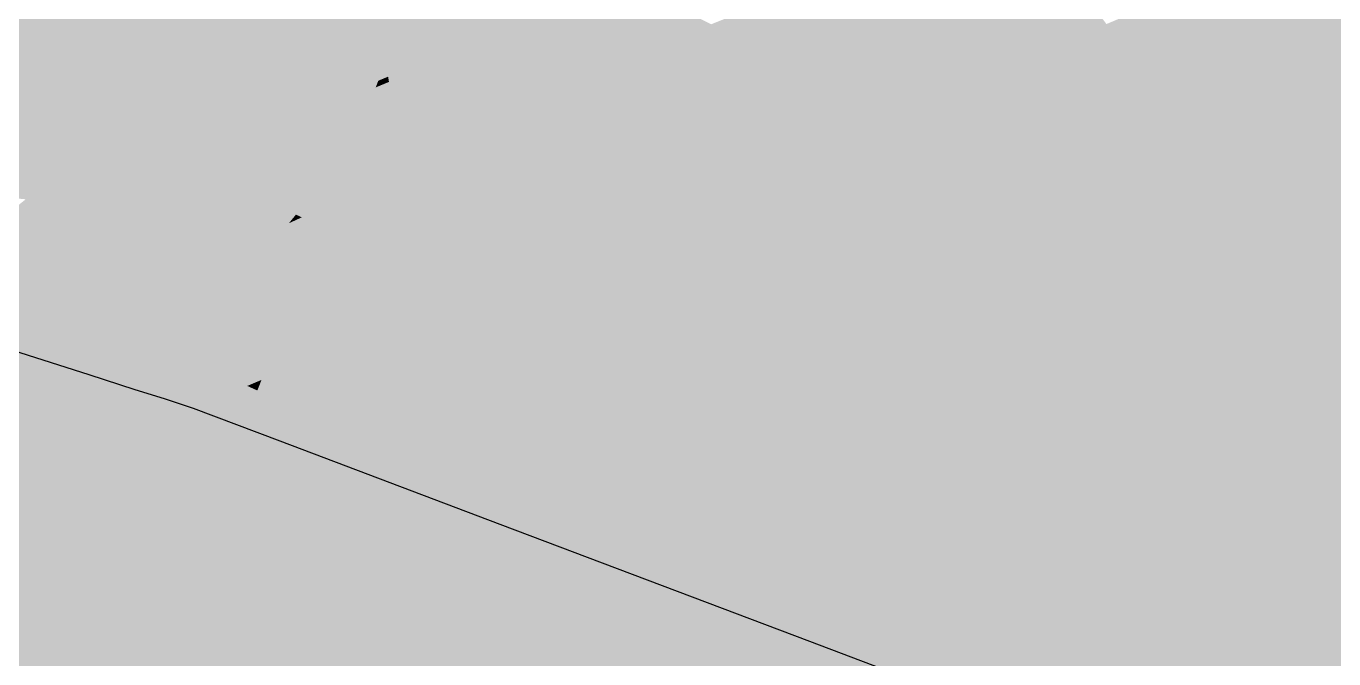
# Model space of a CAD drawing. Header units: millimetres. Extents: x 340454 to 342791, y 6993867 to 6995092.
# Drawn here: x 340728.103 to 340732.043, y 6994485.444 to 6994487.35 of the extents above; entities that cross this region are included whole.
import ezdxf

# ---------------------------------------------------------------- set-up
doc = ezdxf.new("R2010")
doc.units = ezdxf.units.MM
doc.header["$LTSCALE"] = 10
for name, color, linetype in [('A-MODELAGEM', 7, 'Continuous'), ('T-HM-CURVA_INTERMEDIARIA', 45, 'Continuous'), ('URB-Calçadas', 2, 'Continuous'), ('URB-Quadras', 3, 'Continuous')]:
    doc.layers.add(name, color=color, linetype=linetype)

msp = doc.modelspace()

# ---------------------------------------------------------------- linework, layer by layer
at = {"lineweight": 20}
msp.add_lwpolyline([(340759.0065, 6994467.4608), (340762.7064, 6994481.7173), (340729.4316, 6994491.6366, -0.02533), (340722.6396, 6994477.3185), (340759.0065, 6994467.4608)], format="xyb", close=True, dxfattribs=at)
at = {"layer": 'A-MODELAGEM', "color": 161, "linetype": 'Continuous', "lineweight": -3}
for points in [[(340736.365, 6994489.4654), (340731.3582, 6994487.3566), (340732.118, 6994476.5416)], [(340731.1605, 6994487.6254), (340730.9811, 6994487.5352), (340731.187, 6994487.2845)], [(340731.1605, 6994487.6254), (340731.187, 6994487.2845), (340731.3582, 6994487.3566)], [(340727.7519, 6994487.3608), (340728.4139, 6994487.3064), (340728.3659, 6994487.6074)], [(340728.3659, 6994487.6074), (340728.4139, 6994487.3064), (340728.7249, 6994487.4479)], [(340730.5823, 6994487.5342), (340730.3793, 6994487.4407), (340730.6018, 6994487.3447)], [(340730.7949, 6994487.4417), (340730.5823, 6994487.5342), (340730.6018, 6994487.3447)], [(340730.9811, 6994487.5352), (340730.7949, 6994487.4417), (340731.009, 6994487.2095)], [(340730.9811, 6994487.5352), (340731.009, 6994487.2095), (340731.187, 6994487.2845)], [(340729.4144, 6994487.4952), (340729.2515, 6994487.4125), (340729.4441, 6994487.3013)], [(340729.6848, 6994487.4004), (340729.4144, 6994487.4952), (340729.4441, 6994487.3013)], [(340729.9182, 6994487.4816), (340729.6869, 6994487.3857), (340729.948, 6994487.2555)], [(340730.1671, 6994487.356), (340729.9182, 6994487.4816), (340729.948, 6994487.2555)], [(340728.4139, 6994487.3064), (340728.4495, 6994487.3035), (340728.7249, 6994487.4479)], [(340728.4495, 6994487.3035), (340728.7451, 6994487.4389), (340728.7249, 6994487.4479)], [(340728.4495, 6994487.3035), (340728.9551, 6994487.2619), (340728.7451, 6994487.4389)], [(340728.7451, 6994487.4389), (340728.9551, 6994487.2619), (340729.043, 6994487.3066)], [(340728.7451, 6994487.4389), (340729.043, 6994487.3066), (340729.2515, 6994487.4125)], [(340730.3793, 6994487.4407), (340730.1671, 6994487.356), (340730.1686, 6994487.3435)], [(340730.3793, 6994487.4407), (340730.1686, 6994487.3435), (340730.4014, 6994487.244)], [(340730.6018, 6994487.3447), (340730.3793, 6994487.4407), (340730.4014, 6994487.244)], [(340730.7949, 6994487.4417), (340730.6018, 6994487.3447), (340730.8241, 6994487.1317)], [(340730.7949, 6994487.4417), (340730.8241, 6994487.1317), (340731.009, 6994487.2095)], [(340729.043, 6994487.3066), (340729.1863, 6994487.2429), (340729.2515, 6994487.4125)], [(340729.4441, 6994487.3013), (340729.2515, 6994487.4125), (340729.1863, 6994487.2429)], [(340729.6848, 6994487.4004), (340729.4441, 6994487.3013), (340729.6869, 6994487.3857)], [(340729.6869, 6994487.3857), (340729.4441, 6994487.3013), (340729.4465, 6994487.286)], [(340729.6869, 6994487.3857), (340729.4465, 6994487.286), (340729.7203, 6994487.1512)], [(340729.948, 6994487.2555), (340729.6869, 6994487.3857), (340729.7203, 6994487.1512)], [(340727.7519, 6994487.3608), (340728.0828, 6994487.1559), (340728.4139, 6994487.3064)], [(340730.1671, 6994487.356), (340729.948, 6994487.2555), (340730.1686, 6994487.3435)], [(340730.1686, 6994487.3435), (340729.948, 6994487.2555), (340729.9497, 6994487.2426)], [(340730.1686, 6994487.3435), (340729.9497, 6994487.2426), (340730.1934, 6994487.1395)], [(340730.4014, 6994487.244), (340730.1686, 6994487.3435), (340730.1934, 6994487.1395)], [(340730.6018, 6994487.3447), (340730.4014, 6994487.244), (340730.6321, 6994487.0508)], [(340730.6018, 6994487.3447), (340730.6321, 6994487.0508), (340730.8241, 6994487.1317)], [(340731.3582, 6994487.3566), (340731.187, 6994487.2845), (340732.118, 6994476.5416)], [(340728.0828, 6994487.1559), (340728.1051, 6994487.1458), (340728.4139, 6994487.3064)], [(340728.1051, 6994487.1458), (340728.4495, 6994487.3035), (340728.4139, 6994487.3064)], [(340728.1051, 6994487.1458), (340728.4351, 6994486.9979), (340728.4495, 6994487.3035)], [(340728.4495, 6994487.3035), (340728.4351, 6994486.9979), (340728.9551, 6994487.2619)], [(340728.9551, 6994487.2619), (340729.1863, 6994487.2429), (340729.043, 6994487.3066)], [(340729.4441, 6994487.3013), (340729.1863, 6994487.2429), (340729.1937, 6994487.1981)], [(340729.4441, 6994487.3013), (340729.1937, 6994487.1981), (340729.4465, 6994487.286)], [(340728.4351, 6994486.9979), (340728.5656, 6994486.9394), (340728.9551, 6994487.2619)], [(340728.5656, 6994486.9394), (340729.1642, 6994487.1859), (340728.9551, 6994487.2619)], [(340728.9551, 6994487.2619), (340729.1642, 6994487.1859), (340729.1863, 6994487.2429)], [(340729.4465, 6994487.286), (340729.1937, 6994487.1981), (340729.1963, 6994487.1823)], [(340729.4465, 6994487.286), (340729.1963, 6994487.1823), (340729.4838, 6994487.0427)], [(340729.7203, 6994487.1512), (340729.4465, 6994487.286), (340729.4838, 6994487.0427)], [(340731.187, 6994487.2845), (340731.009, 6994487.2095), (340732.0419, 6994476.31)], [(340731.187, 6994487.2845), (340732.0419, 6994476.31), (340732.118, 6994476.5416)], [(340729.1863, 6994487.2429), (340729.1642, 6994487.1859), (340729.1937, 6994487.1981)], [(340729.948, 6994487.2555), (340729.7203, 6994487.1512), (340729.9497, 6994487.2426)], [(340729.9497, 6994487.2426), (340729.7203, 6994487.1512), (340729.7222, 6994487.1378)], [(340729.9497, 6994487.2426), (340729.7222, 6994487.1378), (340729.9775, 6994487.0311)], [(340730.1934, 6994487.1395), (340729.9497, 6994487.2426), (340729.9775, 6994487.0311)], [(340730.4014, 6994487.244), (340730.1934, 6994487.1395), (340730.4325, 6994486.9667)], [(340730.4014, 6994487.244), (340730.4325, 6994486.9667), (340730.6321, 6994487.0508)], [(340728.5656, 6994486.9394), (340729.1563, 6994487.1657), (340729.1642, 6994487.1859)], [(340729.1963, 6994487.1823), (340729.1642, 6994487.1859), (340729.1563, 6994487.1657)], [(340729.1963, 6994487.1823), (340729.1563, 6994487.1657), (340729.2379, 6994486.93)], [(340729.1937, 6994487.1981), (340729.1642, 6994487.1859), (340729.1963, 6994487.1823)], [(340729.4838, 6994487.0427), (340729.1963, 6994487.1823), (340729.2379, 6994486.93)], [(340731.009, 6994487.2095), (340730.8241, 6994487.1317), (340731.9652, 6994476.0767)], [(340731.009, 6994487.2095), (340731.9652, 6994476.0767), (340732.0419, 6994476.31)], [(340727.5267, 6994486.881), (340728.1051, 6994487.1458), (340728.0828, 6994487.1559)], [(340727.5267, 6994486.881), (340728.1017, 6994486.8286), (340728.1051, 6994487.1458)], [(340728.1051, 6994487.1458), (340728.1017, 6994486.8286), (340728.4351, 6994486.9979)], [(340728.5656, 6994486.9394), (340728.5872, 6994486.9297), (340729.1563, 6994487.1657)], [(340728.5872, 6994486.9297), (340729.0273, 6994486.8335), (340729.1563, 6994487.1657)], [(340729.1563, 6994487.1657), (340729.0273, 6994486.8335), (340729.2379, 6994486.93)], [(340729.7203, 6994487.1512), (340729.4838, 6994487.0427), (340729.7222, 6994487.1378)], [(340729.7222, 6994487.1378), (340729.4838, 6994487.0427), (340729.4859, 6994487.0288)], [(340729.7222, 6994487.1378), (340729.4859, 6994487.0288), (340729.7534, 6994486.9185)], [(340729.9775, 6994487.0311), (340729.7222, 6994487.1378), (340729.7534, 6994486.9185)], [(340730.1934, 6994487.1395), (340729.9775, 6994487.0311), (340730.2251, 6994486.8793)], [(340730.4325, 6994486.9667), (340730.1934, 6994487.1395), (340730.2251, 6994486.8793)], [(340730.8241, 6994487.1317), (340730.6321, 6994487.0508), (340731.8882, 6994475.8422)], [(340730.8241, 6994487.1317), (340731.8882, 6994475.8422), (340731.9652, 6994476.0767)], [(340729.4838, 6994487.0427), (340729.2379, 6994486.93), (340729.4859, 6994487.0288)], [(340729.4859, 6994487.0288), (340729.2379, 6994486.93), (340729.2403, 6994486.9156)], [(340729.4859, 6994487.0288), (340729.2403, 6994486.9156), (340729.5207, 6994486.8016)], [(340729.7534, 6994486.9185), (340729.4859, 6994487.0288), (340729.5207, 6994486.8016)], [(340729.9775, 6994487.0311), (340729.7534, 6994486.9185), (340730.0095, 6994486.7885)], [(340730.2251, 6994486.8793), (340729.9775, 6994487.0311), (340730.0095, 6994486.7885)], [(340730.6321, 6994487.0508), (340730.4325, 6994486.9667), (340731.8107, 6994475.6066)], [(340730.6321, 6994487.0508), (340731.8107, 6994475.6066), (340731.8882, 6994475.8422)], [(340728.1017, 6994486.8286), (340728.2615, 6994486.8141), (340728.4351, 6994486.9979)], [(340728.2615, 6994486.8141), (340728.5656, 6994486.9394), (340728.4351, 6994486.9979)], [(340730.4325, 6994486.9667), (340730.2251, 6994486.8793), (340731.733, 6994475.3701)], [(340730.4325, 6994486.9667), (340731.733, 6994475.3701), (340731.8107, 6994475.6066)], [(340728.2615, 6994486.8141), (340728.2999, 6994486.8106), (340728.5656, 6994486.9394)], [(340728.2999, 6994486.8106), (340728.5872, 6994486.9297), (340728.5656, 6994486.9394)], [(340728.2999, 6994486.8106), (340728.865, 6994486.7591), (340728.5872, 6994486.9297)], [(340728.5872, 6994486.9297), (340728.865, 6994486.7591), (340728.9158, 6994486.7824)], [(340728.5872, 6994486.9297), (340728.9158, 6994486.7824), (340729.0273, 6994486.8335)], [(340729.2403, 6994486.9156), (340729.0273, 6994486.8335), (340729.0197, 6994486.8139)], [(340729.2403, 6994486.9156), (340729.0197, 6994486.8139), (340729.2791, 6994486.6802)], [(340729.2379, 6994486.93), (340729.0273, 6994486.8335), (340729.2403, 6994486.9156)], [(340729.5207, 6994486.8016), (340729.2403, 6994486.9156), (340729.2791, 6994486.6802)], [(340729.7534, 6994486.9185), (340729.5207, 6994486.8016), (340729.7854, 6994486.6941)], [(340730.0095, 6994486.7885), (340729.7534, 6994486.9185), (340729.7854, 6994486.6941)], [(340730.2251, 6994486.8793), (340730.0095, 6994486.7885), (340731.655, 6994475.1327)], [(340730.2251, 6994486.8793), (340731.655, 6994475.1327), (340731.733, 6994475.3701)], [(340727.8934, 6994486.6624), (340728.2615, 6994486.8141), (340728.1017, 6994486.8286)], [(340728.9158, 6994486.7824), (340729.0197, 6994486.8139), (340729.0273, 6994486.8335)], [(340727.8934, 6994486.6624), (340727.917, 6994486.6518), (340728.2615, 6994486.8141)], [(340727.917, 6994486.6518), (340728.2999, 6994486.8106), (340728.2615, 6994486.8141)], [(340727.917, 6994486.6518), (340728.2763, 6994486.4892), (340728.2999, 6994486.8106)], [(340728.2999, 6994486.8106), (340728.2763, 6994486.4892), (340728.865, 6994486.7591)], [(340728.9158, 6994486.7824), (340728.9338, 6994486.7743), (340729.0197, 6994486.8139)], [(340728.9338, 6994486.7743), (340728.9939, 6994486.7474), (340729.0197, 6994486.8139)], [(340729.2791, 6994486.6802), (340729.0197, 6994486.8139), (340728.9939, 6994486.7474)], [(340729.5207, 6994486.8016), (340729.2791, 6994486.6802), (340729.5523, 6994486.596)], [(340729.7854, 6994486.6941), (340729.5207, 6994486.8016), (340729.5523, 6994486.596)], [(340730.0095, 6994486.7885), (340729.7854, 6994486.6941), (340731.3795, 6994475.4912)], [(340730.0095, 6994486.7885), (340731.5461, 6994475.1271), (340731.655, 6994475.1327)], [(340730.0095, 6994486.7885), (340731.3795, 6994475.4912), (340731.5461, 6994475.1271)], [(340728.2763, 6994486.4892), (340728.296, 6994486.4803), (340728.865, 6994486.7591)], [(340728.296, 6994486.4803), (340728.8949, 6994486.7564), (340728.865, 6994486.7591)], [(340728.296, 6994486.4803), (340728.6038, 6994486.341), (340728.8949, 6994486.7564)], [(340728.6038, 6994486.341), (340728.8911, 6994486.4853), (340728.8949, 6994486.7564)], [(340728.865, 6994486.7591), (340728.8949, 6994486.7564), (340728.9158, 6994486.7824)], [(340728.8949, 6994486.7564), (340728.8911, 6994486.4853), (340728.9939, 6994486.7474)], [(340728.8949, 6994486.7564), (340728.9338, 6994486.7743), (340728.9158, 6994486.7824)], [(340728.8949, 6994486.7564), (340728.9939, 6994486.7474), (340728.9338, 6994486.7743)], [(340728.9939, 6994486.7474), (340728.8911, 6994486.4853), (340729.0281, 6994486.5542)], [(340729.2791, 6994486.6802), (340728.9939, 6994486.7474), (340729.0281, 6994486.5542)], [(340729.2791, 6994486.6802), (340729.0281, 6994486.5542), (340729.3098, 6994486.4938)], [(340729.5523, 6994486.596), (340729.2791, 6994486.6802), (340729.3098, 6994486.4938)], [(340729.7854, 6994486.6941), (340729.5523, 6994486.596), (340731.1923, 6994475.9001)], [(340729.7854, 6994486.6941), (340731.1923, 6994475.9001), (340731.3795, 6994475.4912)], [(340727.917, 6994486.6518), (340727.9456, 6994486.3376), (340728.2763, 6994486.4892)], [(340729.5523, 6994486.596), (340729.3098, 6994486.4938), (340730.9807, 6994476.3624)], [(340729.5523, 6994486.596), (340730.9807, 6994476.3624), (340731.1923, 6994475.9001)], [(340729.0281, 6994486.5542), (340728.8911, 6994486.4853), (340729.0576, 6994486.3876)], [(340729.3098, 6994486.4938), (340729.0281, 6994486.5542), (340729.0576, 6994486.3876)], [(340727.9456, 6994486.3376), (340727.9791, 6994486.3342), (340728.2763, 6994486.4892)], [(340727.9791, 6994486.3342), (340728.296, 6994486.4803), (340728.2763, 6994486.4892)], [(340727.9791, 6994486.3342), (340728.489, 6994486.2834), (340728.296, 6994486.4803)], [(340728.296, 6994486.4803), (340728.489, 6994486.2834), (340728.6038, 6994486.341)], [(340728.6038, 6994486.341), (340728.8122, 6994486.2843), (340728.8911, 6994486.4853)], [(340729.0576, 6994486.3876), (340728.8911, 6994486.4853), (340728.8122, 6994486.2843)], [(340729.3098, 6994486.4938), (340729.0576, 6994486.3876), (340730.7396, 6994476.8891)], [(340729.3098, 6994486.4938), (340730.7396, 6994476.8891), (340730.9807, 6994476.3624)], [(340729.0576, 6994486.3876), (340728.7997, 6994486.2524), (340730.4627, 6994477.4941)], [(340729.0576, 6994486.3876), (340728.8122, 6994486.2843), (340728.7997, 6994486.2524)], [(340729.0576, 6994486.3876), (340730.4627, 6994477.4941), (340730.7396, 6994476.8891)], [(340727.9791, 6994486.3342), (340727.9958, 6994486.0356), (340728.489, 6994486.2834)], [(340728.489, 6994486.2834), (340728.7486, 6994486.2575), (340728.6038, 6994486.341)], [(340728.6038, 6994486.341), (340728.7486, 6994486.2575), (340728.7693, 6994486.2662)], [(340728.6038, 6994486.341), (340728.7693, 6994486.2662), (340728.8122, 6994486.2843)], [(340727.9958, 6994486.0356), (340728.1043, 6994485.9861), (340728.489, 6994486.2834)], [(340728.1043, 6994485.9861), (340728.7486, 6994486.2575), (340728.489, 6994486.2834)], [(340728.7693, 6994486.2662), (340728.7997, 6994486.2524), (340728.8122, 6994486.2843)], [(340728.1043, 6994485.9861), (340728.6039, 6994485.758), (340728.7486, 6994486.2575)], [(340728.7486, 6994486.2575), (340728.6039, 6994485.758), (340728.7997, 6994486.2524)], [(340728.7997, 6994486.2524), (340728.6039, 6994485.758), (340730.1414, 6994478.1961)], [(340728.7486, 6994486.2575), (340728.7997, 6994486.2524), (340728.7693, 6994486.2662)], [(340728.7997, 6994486.2524), (340730.1414, 6994478.1961), (340730.4627, 6994477.4941)], [(340727.7757, 6994485.8477), (340728.1043, 6994485.9861), (340727.9958, 6994486.0356)], [(340727.7757, 6994485.8477), (340728.6039, 6994485.758), (340728.1043, 6994485.9861)], [(340727.4435, 6994485.7078), (340728.4063, 6994485.2641), (340727.7757, 6994485.8477)], [(340727.7757, 6994485.8477), (340728.4063, 6994485.2641), (340728.6039, 6994485.758)], [(340728.6039, 6994485.758), (340728.4063, 6994485.2641), (340729.7643, 6994479.0198)], [(340728.6039, 6994485.758), (340729.7643, 6994479.0198), (340730.1414, 6994478.1961)], [(340726.8287, 6994485.4488), (340728.4063, 6994485.2641), (340727.4435, 6994485.7078)], [(340726.8281, 6994485.4475), (340728.4063, 6994485.2641), (340726.8285, 6994485.4483)], [(340726.8287, 6994485.4488), (340726.8285, 6994485.4483), (340728.4063, 6994485.2641)], [(340726.8281, 6994485.4475), (340726.8412, 6994485.4059), (340728.4063, 6994485.2641)]]:
    msp.add_solid(points, dxfattribs=at)
at = {"layer": 'T-HM-CURVA_INTERMEDIARIA', "color": 45, "linetype": 'Continuous', "lineweight": -3, "elevation": 723, "flags": 128}
msp.add_lwpolyline([(340731.5351, 6994485.0901), (340730.4645, 6994485.4956), (340729.5316, 6994485.8488), (340728.8685, 6994486.0995), (340728.6075, 6994486.198), (340728.5199, 6994486.2268), (340728.432, 6994486.2547), (340728.2928, 6994486.2993), (340728.0631, 6994486.373)], dxfattribs=at)
at = {"layer": 'URB-Calçadas', "lineweight": 0}
msp.add_lwpolyline([(340737.9382, 6994567.9152, -0.173456), (340714.4702, 6994467.4916, 0.151029), (340713.6732, 6994464.648, -1.966639), (340703.0265, 6994471.9859, 0.168204), (340705.5895, 6994474.0192, 0.200073), (340724.3212, 6994581.8954, 0.104086)], format="xyb", dxfattribs=at)
at = {"layer": 'URB-Quadras', "color": 252, "lineweight": 0}
msp.add_lwpolyline([(340815.2411, 6994491.9257, 0.038213), (340872.813, 6994444.8145, 0.427498), (340879.8998, 6994446.2404), (340906.6702, 6994488.5375, 0.399537), (340905.3286, 6994495.2964, -0.090947), (340797.4532, 6994605.4907, 0.427165), (340790.3324, 6994606.7132), (340742.1055, 6994571.0018, 0.26508), (340740.1075, 6994566.4691, -0.172307), (340715.6107, 6994465.5763, -0.089172), (340715.6107, 6994465.5763, -2.016247), (340701.9174, 6994473.7042, 0.157194), (340704.2699, 6994475.6737, 0.197995), (340722.4662, 6994581.0288, 0.104869), (340721.6035, 6994582.9154), (340685.6056, 6994631.4815, 0.2535), (340684.7421, 6994631.8842, -0.18056), (340678.0121, 6994633.9449)], format="xyb", dxfattribs=at)

doc.saveas('drawing.dxf')
